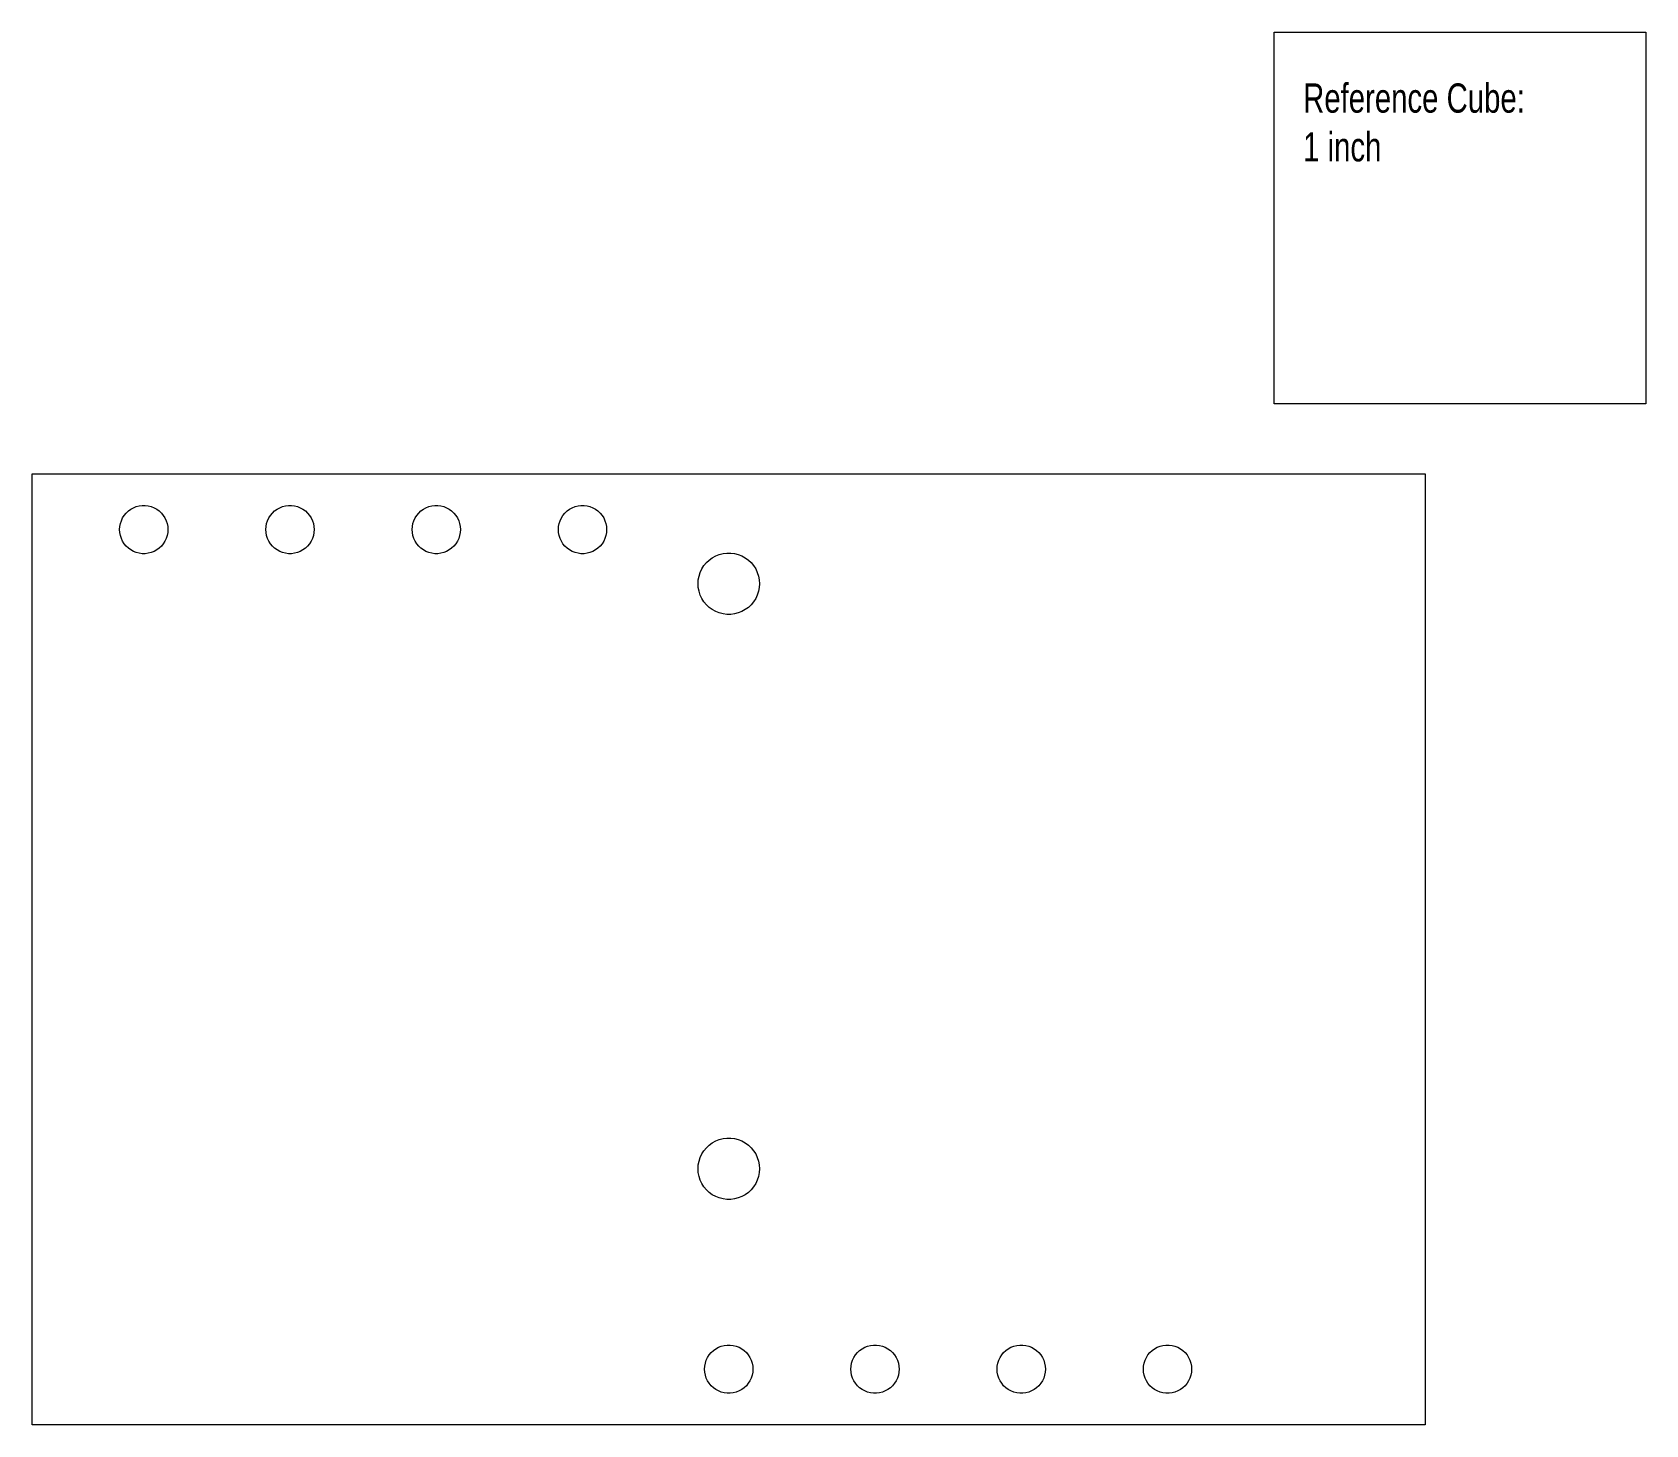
# Model space of a CAD drawing. Header units: millimetres. Extents: x -48 to 63, y -32 to 63.
import ezdxf

# ---------------------------------------------------------------- set-up
doc = ezdxf.new("R2010")
doc.units = ezdxf.units.MM
doc.layers.get('0').update_dxf_attribs({"linetype": 'CONTINUOUS', "lineweight": 0})
doc.styles.get("Standard").update_dxf_attribs({"font": 'txt', "width": 0.75})

msp = doc.modelspace()

# ---------------------------------------------------------------- linework, layer by layer
for p, q in [((37.3, 37.3), (37.3, 62.7)), ((37.3, 62.7), (62.7, 62.7)), ((62.7, 62.7), (62.7, 37.3)), ((62.7, 37.3), (37.3, 37.3)), ((-47.625, -32.5), (-47.625, 32.5)), ((-47.625, 32.5), (47.625, 32.5)), ((47.625, 32.5), (47.625, -32.5)), ((-41.335, 29.67), (-41.203, 29.83)), ((-41.203, 29.83), (-41.052, 29.971)), ((-41.052, 29.971), (-40.884, 30.093)), ((-40.884, 30.093), (-40.703, 30.193)), ((-40.703, 30.193), (-40.51, 30.269)), ((-40.51, 30.269), (-40.309, 30.321)), ((-40.309, 30.321), (-40.104, 30.347)), ((-40.104, 30.347), (-39.896, 30.347)), ((-39.896, 30.347), (-39.691, 30.321)), ((-39.691, 30.321), (-39.49, 30.269)), ((-39.49, 30.269), (-39.297, 30.193)), ((-39.297, 30.193), (-39.116, 30.093)), ((-39.116, 30.093), (-38.948, 29.971)), ((-38.948, 29.971), (-38.797, 29.83)), ((-38.797, 29.83), (-38.665, 29.67)), ((-31.335, 29.67), (-31.203, 29.83)), ((-31.203, 29.83), (-31.052, 29.971)), ((-31.052, 29.971), (-30.884, 30.093)), ((-30.884, 30.093), (-30.703, 30.193)), ((-30.703, 30.193), (-30.51, 30.269)), ((-30.51, 30.269), (-30.309, 30.321)), ((-30.309, 30.321), (-30.104, 30.347)), ((-30.104, 30.347), (-29.896, 30.347)), ((-29.896, 30.347), (-29.691, 30.321)), ((-29.691, 30.321), (-29.49, 30.269)), ((-29.49, 30.269), (-29.297, 30.193)), ((-29.297, 30.193), (-29.116, 30.093)), ((-29.116, 30.093), (-28.948, 29.971)), ((-28.948, 29.971), (-28.797, 29.83)), ((-28.797, 29.83), (-28.665, 29.67)), ((-21.335, 29.67), (-21.203, 29.83)), ((-21.203, 29.83), (-21.052, 29.971)), ((-21.052, 29.971), (-20.884, 30.093)), ((-20.884, 30.093), (-20.703, 30.193)), ((-20.703, 30.193), (-20.51, 30.269)), ((-20.51, 30.269), (-20.309, 30.321)), ((-20.309, 30.321), (-20.104, 30.347)), ((-20.104, 30.347), (-19.896, 30.347)), ((-19.896, 30.347), (-19.691, 30.321)), ((-19.691, 30.321), (-19.49, 30.269)), ((-19.49, 30.269), (-19.297, 30.193)), ((-19.297, 30.193), (-19.116, 30.093)), ((-19.116, 30.093), (-18.948, 29.971)), ((-18.948, 29.971), (-18.797, 29.83)), ((-18.797, 29.83), (-18.665, 29.67)), ((-11.335, 29.67), (-11.203, 29.83)), ((-11.203, 29.83), (-11.052, 29.971)), ((-11.052, 29.971), (-10.884, 30.093)), ((-10.884, 30.093), (-10.703, 30.193)), ((-10.703, 30.193), (-10.51, 30.269)), ((-10.51, 30.269), (-10.309, 30.321)), ((-10.309, 30.321), (-10.104, 30.347)), ((-10.104, 30.347), (-9.896, 30.347)), ((-9.896, 30.347), (-9.691, 30.321)), ((-9.691, 30.321), (-9.49, 30.269)), ((-9.49, 30.269), (-9.297, 30.193)), ((-9.297, 30.193), (-9.116, 30.093)), ((-9.116, 30.093), (-8.948, 29.971)), ((-8.948, 29.971), (-8.797, 29.83)), ((-8.797, 29.83), (-8.665, 29.67)), ((-41.65, 28.7), (-41.637, 28.907)), ((-41.637, 28.493), (-41.65, 28.7)), ((-41.637, 28.907), (-41.598, 29.11)), ((-41.598, 29.11), (-41.534, 29.307)), ((-41.534, 29.307), (-41.446, 29.495)), ((-41.446, 29.495), (-41.335, 29.67)), ((-38.665, 29.67), (-38.554, 29.495)), ((-38.554, 29.495), (-38.466, 29.307)), ((-38.466, 29.307), (-38.402, 29.11)), ((-38.402, 29.11), (-38.363, 28.907)), ((-38.363, 28.907), (-38.35, 28.7)), ((-38.35, 28.7), (-38.363, 28.493)), ((-31.65, 28.7), (-31.637, 28.907)), ((-31.637, 28.493), (-31.65, 28.7)), ((-31.637, 28.907), (-31.598, 29.11)), ((-31.598, 29.11), (-31.534, 29.307)), ((-31.534, 29.307), (-31.446, 29.495)), ((-31.446, 29.495), (-31.335, 29.67)), ((-28.665, 29.67), (-28.554, 29.495)), ((-28.554, 29.495), (-28.466, 29.307)), ((-28.466, 29.307), (-28.402, 29.11)), ((-28.402, 29.11), (-28.363, 28.907)), ((-28.363, 28.907), (-28.35, 28.7)), ((-28.35, 28.7), (-28.363, 28.493)), ((-21.65, 28.7), (-21.637, 28.907)), ((-21.637, 28.493), (-21.65, 28.7)), ((-21.637, 28.907), (-21.598, 29.11)), ((-21.598, 29.11), (-21.534, 29.307)), ((-21.534, 29.307), (-21.446, 29.495)), ((-21.446, 29.495), (-21.335, 29.67)), ((-18.665, 29.67), (-18.554, 29.495)), ((-18.554, 29.495), (-18.466, 29.307)), ((-18.466, 29.307), (-18.402, 29.11)), ((-18.402, 29.11), (-18.363, 28.907)), ((-18.363, 28.907), (-18.35, 28.7)), ((-18.35, 28.7), (-18.363, 28.493)), ((-11.65, 28.7), (-11.637, 28.907)), ((-11.637, 28.493), (-11.65, 28.7)), ((-11.637, 28.907), (-11.598, 29.11)), ((-11.598, 29.11), (-11.534, 29.307)), ((-11.534, 29.307), (-11.446, 29.495)), ((-11.446, 29.495), (-11.335, 29.67)), ((-8.665, 29.67), (-8.554, 29.495)), ((-8.554, 29.495), (-8.466, 29.307)), ((-8.466, 29.307), (-8.402, 29.11)), ((-8.402, 29.11), (-8.363, 28.907)), ((-8.363, 28.907), (-8.35, 28.7)), ((-8.35, 28.7), (-8.363, 28.493)), ((-41.598, 28.29), (-41.637, 28.493)), ((-41.534, 28.093), (-41.598, 28.29)), ((-41.446, 27.905), (-41.534, 28.093)), ((-41.335, 27.73), (-41.446, 27.905)), ((-41.203, 27.57), (-41.335, 27.73)), ((-38.665, 27.73), (-38.797, 27.57)), ((-38.554, 27.905), (-38.665, 27.73)), ((-38.466, 28.093), (-38.554, 27.905)), ((-38.402, 28.29), (-38.466, 28.093)), ((-38.363, 28.493), (-38.402, 28.29)), ((-31.598, 28.29), (-31.637, 28.493)), ((-31.534, 28.093), (-31.598, 28.29)), ((-31.446, 27.905), (-31.534, 28.093)), ((-31.335, 27.73), (-31.446, 27.905)), ((-31.203, 27.57), (-31.335, 27.73)), ((-28.665, 27.73), (-28.797, 27.57)), ((-28.554, 27.905), (-28.665, 27.73)), ((-28.466, 28.093), (-28.554, 27.905)), ((-28.402, 28.29), (-28.466, 28.093)), ((-28.363, 28.493), (-28.402, 28.29)), ((-21.598, 28.29), (-21.637, 28.493)), ((-21.534, 28.093), (-21.598, 28.29)), ((-21.446, 27.905), (-21.534, 28.093)), ((-21.335, 27.73), (-21.446, 27.905)), ((-21.203, 27.57), (-21.335, 27.73)), ((-18.665, 27.73), (-18.797, 27.57)), ((-18.554, 27.905), (-18.665, 27.73)), ((-18.466, 28.093), (-18.554, 27.905)), ((-18.402, 28.29), (-18.466, 28.093)), ((-18.363, 28.493), (-18.402, 28.29)), ((-11.598, 28.29), (-11.637, 28.493)), ((-11.534, 28.093), (-11.598, 28.29)), ((-11.446, 27.905), (-11.534, 28.093)), ((-11.335, 27.73), (-11.446, 27.905)), ((-11.203, 27.57), (-11.335, 27.73)), ((-8.665, 27.73), (-8.797, 27.57)), ((-8.554, 27.905), (-8.665, 27.73)), ((-8.466, 28.093), (-8.554, 27.905)), ((-8.402, 28.29), (-8.466, 28.093)), ((-8.363, 28.493), (-8.402, 28.29)), ((-41.052, 27.429), (-41.203, 27.57)), ((-40.884, 27.307), (-41.052, 27.429)), ((-40.703, 27.207), (-40.884, 27.307)), ((-40.51, 27.131), (-40.703, 27.207)), ((-40.309, 27.079), (-40.51, 27.131)), ((-40.104, 27.053), (-40.309, 27.079)), ((-39.896, 27.053), (-40.104, 27.053)), ((-39.691, 27.079), (-39.896, 27.053)), ((-39.49, 27.131), (-39.691, 27.079)), ((-39.297, 27.207), (-39.49, 27.131)), ((-39.116, 27.307), (-39.297, 27.207)), ((-38.948, 27.429), (-39.116, 27.307)), ((-38.797, 27.57), (-38.948, 27.429)), ((-31.052, 27.429), (-31.203, 27.57)), ((-30.884, 27.307), (-31.052, 27.429)), ((-30.703, 27.207), (-30.884, 27.307)), ((-30.51, 27.131), (-30.703, 27.207)), ((-30.309, 27.079), (-30.51, 27.131)), ((-30.104, 27.053), (-30.309, 27.079)), ((-29.896, 27.053), (-30.104, 27.053)), ((-29.691, 27.079), (-29.896, 27.053)), ((-29.49, 27.131), (-29.691, 27.079)), ((-29.297, 27.207), (-29.49, 27.131)), ((-29.116, 27.307), (-29.297, 27.207)), ((-28.948, 27.429), (-29.116, 27.307)), ((-28.797, 27.57), (-28.948, 27.429)), ((-21.052, 27.429), (-21.203, 27.57)), ((-20.884, 27.307), (-21.052, 27.429)), ((-20.703, 27.207), (-20.884, 27.307)), ((-20.51, 27.131), (-20.703, 27.207)), ((-20.309, 27.079), (-20.51, 27.131)), ((-20.104, 27.053), (-20.309, 27.079)), ((-19.896, 27.053), (-20.104, 27.053)), ((-19.691, 27.079), (-19.896, 27.053)), ((-19.49, 27.131), (-19.691, 27.079)), ((-19.297, 27.207), (-19.49, 27.131)), ((-19.116, 27.307), (-19.297, 27.207)), ((-18.948, 27.429), (-19.116, 27.307)), ((-18.797, 27.57), (-18.948, 27.429)), ((-11.052, 27.429), (-11.203, 27.57)), ((-10.884, 27.307), (-11.052, 27.429)), ((-10.703, 27.207), (-10.884, 27.307)), ((-10.51, 27.131), (-10.703, 27.207)), ((-10.309, 27.079), (-10.51, 27.131)), ((-10.104, 27.053), (-10.309, 27.079)), ((-9.896, 27.053), (-10.104, 27.053)), ((-9.691, 27.079), (-9.896, 27.053)), ((-9.49, 27.131), (-9.691, 27.079)), ((-9.297, 27.207), (-9.49, 27.131)), ((-9.116, 27.307), (-9.297, 27.207)), ((-8.948, 27.429), (-9.116, 27.307)), ((-8.797, 27.57), (-8.948, 27.429)), ((-1.531, 26.438), (-1.339, 26.618)), ((-1.339, 26.618), (-1.125, 26.773)), ((-1.125, 26.773), (-0.894, 26.9)), ((-0.894, 26.9), (-0.649, 26.997)), ((-0.649, 26.997), (-0.394, 27.063)), ((-0.394, 27.063), (-0.132, 27.096)), ((-0.132, 27.096), (0.132, 27.096)), ((0.132, 27.096), (0.394, 27.063)), ((0.394, 27.063), (0.649, 26.997)), ((0.649, 26.997), (0.894, 26.9)), ((0.894, 26.9), (1.125, 26.773)), ((1.125, 26.773), (1.339, 26.618)), ((1.339, 26.618), (1.531, 26.438)), ((-2.083, 25.263), (-2.034, 25.522)), ((-2.034, 25.522), (-1.953, 25.773)), ((-1.953, 25.773), (-1.84, 26.012)), ((-1.84, 26.012), (-1.699, 26.234)), ((-1.699, 26.234), (-1.531, 26.438)), ((1.531, 26.438), (1.699, 26.234)), ((1.699, 26.234), (1.84, 26.012)), ((1.84, 26.012), (1.953, 25.773)), ((1.953, 25.773), (2.034, 25.522)), ((2.034, 25.522), (2.083, 25.263)), ((-2.1, 25), (-2.083, 25.263)), ((-2.083, 24.737), (-2.1, 25)), ((-2.034, 24.478), (-2.083, 24.737)), ((-1.953, 24.227), (-2.034, 24.478)), ((2.034, 24.478), (1.953, 24.227)), ((2.083, 24.737), (2.034, 24.478)), ((2.083, 25.263), (2.1, 25)), ((2.1, 25), (2.083, 24.737)), ((-1.84, 23.988), (-1.953, 24.227)), ((-1.699, 23.766), (-1.84, 23.988)), ((-1.531, 23.562), (-1.699, 23.766)), ((-1.339, 23.382), (-1.531, 23.562)), ((-1.125, 23.227), (-1.339, 23.382)), ((-0.894, 23.1), (-1.125, 23.227)), ((1.125, 23.227), (0.894, 23.1)), ((1.339, 23.382), (1.125, 23.227)), ((1.531, 23.562), (1.339, 23.382)), ((1.699, 23.766), (1.531, 23.562)), ((1.84, 23.988), (1.699, 23.766)), ((1.953, 24.227), (1.84, 23.988)), ((-0.649, 23.003), (-0.894, 23.1)), ((-0.394, 22.937), (-0.649, 23.003)), ((-0.132, 22.904), (-0.394, 22.937)), ((0.132, 22.904), (-0.132, 22.904)), ((0.394, 22.937), (0.132, 22.904)), ((0.649, 23.003), (0.394, 22.937)), ((0.894, 23.1), (0.649, 23.003)), ((-1.339, -13.382), (-1.125, -13.227)), ((-1.125, -13.227), (-0.894, -13.1)), ((-0.894, -13.1), (-0.649, -13.003)), ((-0.649, -13.003), (-0.394, -12.937)), ((-0.394, -12.937), (-0.132, -12.904)), ((-0.132, -12.904), (0.132, -12.904)), ((0.132, -12.904), (0.394, -12.937)), ((0.394, -12.937), (0.649, -13.003)), ((0.649, -13.003), (0.894, -13.1)), ((0.894, -13.1), (1.125, -13.227)), ((1.125, -13.227), (1.339, -13.382)), ((-2.034, -14.478), (-1.953, -14.227)), ((-1.953, -14.227), (-1.84, -13.988)), ((-1.84, -13.988), (-1.699, -13.766)), ((-1.699, -13.766), (-1.531, -13.562)), ((-1.531, -13.562), (-1.339, -13.382)), ((1.339, -13.382), (1.531, -13.562)), ((1.531, -13.562), (1.699, -13.766)), ((1.699, -13.766), (1.84, -13.988)), ((1.84, -13.988), (1.953, -14.227)), ((1.953, -14.227), (2.034, -14.478)), ((-2.1, -15), (-2.083, -14.737)), ((-2.083, -15.263), (-2.1, -15)), ((-2.083, -14.737), (-2.034, -14.478)), ((-2.034, -15.522), (-2.083, -15.263)), ((2.034, -14.478), (2.083, -14.737)), ((2.083, -15.263), (2.034, -15.522)), ((2.083, -14.737), (2.1, -15)), ((2.1, -15), (2.083, -15.263)), ((-1.953, -15.773), (-2.034, -15.522)), ((-1.84, -16.012), (-1.953, -15.773)), ((-1.699, -16.234), (-1.84, -16.012)), ((-1.531, -16.438), (-1.699, -16.234)), ((-1.339, -16.618), (-1.531, -16.438)), ((1.531, -16.438), (1.339, -16.618)), ((1.699, -16.234), (1.531, -16.438)), ((1.84, -16.012), (1.699, -16.234)), ((1.953, -15.773), (1.84, -16.012)), ((2.034, -15.522), (1.953, -15.773)), ((-1.125, -16.773), (-1.339, -16.618)), ((-0.894, -16.9), (-1.125, -16.773)), ((-0.649, -16.997), (-0.894, -16.9)), ((-0.394, -17.063), (-0.649, -16.997)), ((-0.132, -17.096), (-0.394, -17.063)), ((0.132, -17.096), (-0.132, -17.096)), ((0.394, -17.063), (0.132, -17.096)), ((0.649, -16.997), (0.394, -17.063)), ((0.894, -16.9), (0.649, -16.997)), ((1.125, -16.773), (0.894, -16.9)), ((1.339, -16.618), (1.125, -16.773)), ((-1.335, -27.73), (-1.203, -27.57)), ((-1.203, -27.57), (-1.052, -27.429)), ((-1.052, -27.429), (-0.884, -27.307)), ((-0.884, -27.307), (-0.703, -27.207)), ((-0.703, -27.207), (-0.51, -27.131)), ((-0.51, -27.131), (-0.309, -27.079)), ((-0.309, -27.079), (-0.104, -27.053)), ((-0.104, -27.053), (0.104, -27.053)), ((0.104, -27.053), (0.309, -27.079)), ((0.309, -27.079), (0.51, -27.131)), ((0.51, -27.131), (0.703, -27.207)), ((0.703, -27.207), (0.884, -27.307)), ((0.884, -27.307), (1.052, -27.429)), ((1.052, -27.429), (1.203, -27.57)), ((1.203, -27.57), (1.335, -27.73)), ((8.665, -27.73), (8.797, -27.57)), ((8.797, -27.57), (8.948, -27.429)), ((8.948, -27.429), (9.116, -27.307)), ((9.116, -27.307), (9.297, -27.207)), ((9.297, -27.207), (9.49, -27.131)), ((9.49, -27.131), (9.691, -27.079)), ((9.691, -27.079), (9.896, -27.053)), ((9.896, -27.053), (10.104, -27.053)), ((10.104, -27.053), (10.309, -27.079)), ((10.309, -27.079), (10.51, -27.131)), ((10.51, -27.131), (10.703, -27.207)), ((10.703, -27.207), (10.884, -27.307)), ((10.884, -27.307), (11.052, -27.429)), ((11.052, -27.429), (11.203, -27.57)), ((11.203, -27.57), (11.335, -27.73)), ((18.665, -27.73), (18.797, -27.57)), ((18.797, -27.57), (18.948, -27.429)), ((18.948, -27.429), (19.116, -27.307)), ((19.116, -27.307), (19.297, -27.207)), ((19.297, -27.207), (19.49, -27.131)), ((19.49, -27.131), (19.691, -27.079)), ((19.691, -27.079), (19.896, -27.053)), ((19.896, -27.053), (20.104, -27.053)), ((20.104, -27.053), (20.309, -27.079)), ((20.309, -27.079), (20.51, -27.131)), ((20.51, -27.131), (20.703, -27.207)), ((20.703, -27.207), (20.884, -27.307)), ((20.884, -27.307), (21.052, -27.429)), ((21.052, -27.429), (21.203, -27.57)), ((21.203, -27.57), (21.335, -27.73)), ((28.665, -27.73), (28.797, -27.57)), ((28.797, -27.57), (28.948, -27.429)), ((28.948, -27.429), (29.116, -27.307)), ((29.116, -27.307), (29.297, -27.207)), ((29.297, -27.207), (29.49, -27.131)), ((29.49, -27.131), (29.691, -27.079)), ((29.691, -27.079), (29.896, -27.053)), ((29.896, -27.053), (30.104, -27.053)), ((30.104, -27.053), (30.309, -27.079)), ((30.309, -27.079), (30.51, -27.131)), ((30.51, -27.131), (30.703, -27.207)), ((30.703, -27.207), (30.884, -27.307)), ((30.884, -27.307), (31.052, -27.429)), ((31.052, -27.429), (31.203, -27.57)), ((31.203, -27.57), (31.335, -27.73)), ((-1.65, -28.7), (-1.637, -28.493)), ((-1.637, -28.493), (-1.598, -28.29)), ((-1.598, -28.29), (-1.534, -28.093)), ((-1.534, -28.093), (-1.446, -27.905)), ((-1.446, -27.905), (-1.335, -27.73)), ((1.335, -27.73), (1.446, -27.905)), ((1.446, -27.905), (1.534, -28.093)), ((1.534, -28.093), (1.598, -28.29)), ((1.598, -28.29), (1.637, -28.493)), ((1.637, -28.493), (1.65, -28.7)), ((8.35, -28.7), (8.363, -28.493)), ((8.363, -28.493), (8.402, -28.29)), ((8.402, -28.29), (8.466, -28.093)), ((8.466, -28.093), (8.554, -27.905)), ((8.554, -27.905), (8.665, -27.73)), ((11.335, -27.73), (11.446, -27.905)), ((11.446, -27.905), (11.534, -28.093)), ((11.534, -28.093), (11.598, -28.29)), ((11.598, -28.29), (11.637, -28.493)), ((11.637, -28.493), (11.65, -28.7)), ((18.35, -28.7), (18.363, -28.493)), ((18.363, -28.493), (18.402, -28.29)), ((18.402, -28.29), (18.466, -28.093)), ((18.466, -28.093), (18.554, -27.905)), ((18.554, -27.905), (18.665, -27.73)), ((21.335, -27.73), (21.446, -27.905)), ((21.446, -27.905), (21.534, -28.093)), ((21.534, -28.093), (21.598, -28.29)), ((21.598, -28.29), (21.637, -28.493)), ((21.637, -28.493), (21.65, -28.7)), ((28.35, -28.7), (28.363, -28.493)), ((28.363, -28.493), (28.402, -28.29)), ((28.402, -28.29), (28.466, -28.093)), ((28.466, -28.093), (28.554, -27.905)), ((28.554, -27.905), (28.665, -27.73)), ((31.335, -27.73), (31.446, -27.905)), ((31.446, -27.905), (31.534, -28.093)), ((31.534, -28.093), (31.598, -28.29)), ((31.598, -28.29), (31.637, -28.493)), ((31.637, -28.493), (31.65, -28.7)), ((-1.637, -28.907), (-1.65, -28.7)), ((-1.598, -29.11), (-1.637, -28.907)), ((-1.534, -29.307), (-1.598, -29.11)), ((-1.446, -29.495), (-1.534, -29.307)), ((-1.335, -29.67), (-1.446, -29.495)), ((-1.203, -29.83), (-1.335, -29.67)), ((1.335, -29.67), (1.203, -29.83)), ((1.446, -29.495), (1.335, -29.67)), ((1.534, -29.307), (1.446, -29.495)), ((1.598, -29.11), (1.534, -29.307)), ((1.637, -28.907), (1.598, -29.11)), ((1.65, -28.7), (1.637, -28.907)), ((8.363, -28.907), (8.35, -28.7)), ((8.402, -29.11), (8.363, -28.907)), ((8.466, -29.307), (8.402, -29.11)), ((8.554, -29.495), (8.466, -29.307)), ((8.665, -29.67), (8.554, -29.495)), ((8.797, -29.83), (8.665, -29.67)), ((11.335, -29.67), (11.203, -29.83)), ((11.446, -29.495), (11.335, -29.67)), ((11.534, -29.307), (11.446, -29.495)), ((11.598, -29.11), (11.534, -29.307)), ((11.637, -28.907), (11.598, -29.11)), ((11.65, -28.7), (11.637, -28.907)), ((18.363, -28.907), (18.35, -28.7)), ((18.402, -29.11), (18.363, -28.907)), ((18.466, -29.307), (18.402, -29.11)), ((18.554, -29.495), (18.466, -29.307)), ((18.665, -29.67), (18.554, -29.495)), ((18.797, -29.83), (18.665, -29.67)), ((21.335, -29.67), (21.203, -29.83)), ((21.446, -29.495), (21.335, -29.67)), ((21.534, -29.307), (21.446, -29.495)), ((21.598, -29.11), (21.534, -29.307)), ((21.637, -28.907), (21.598, -29.11)), ((21.65, -28.7), (21.637, -28.907)), ((28.363, -28.907), (28.35, -28.7)), ((28.402, -29.11), (28.363, -28.907)), ((28.466, -29.307), (28.402, -29.11)), ((28.554, -29.495), (28.466, -29.307)), ((28.665, -29.67), (28.554, -29.495)), ((28.797, -29.83), (28.665, -29.67)), ((31.335, -29.67), (31.203, -29.83)), ((31.446, -29.495), (31.335, -29.67)), ((31.534, -29.307), (31.446, -29.495)), ((31.598, -29.11), (31.534, -29.307)), ((31.637, -28.907), (31.598, -29.11)), ((31.65, -28.7), (31.637, -28.907)), ((-1.052, -29.971), (-1.203, -29.83)), ((-0.884, -30.093), (-1.052, -29.971)), ((-0.703, -30.193), (-0.884, -30.093)), ((-0.51, -30.269), (-0.703, -30.193)), ((-0.309, -30.321), (-0.51, -30.269)), ((-0.104, -30.347), (-0.309, -30.321)), ((0.104, -30.347), (-0.104, -30.347)), ((0.309, -30.321), (0.104, -30.347)), ((0.51, -30.269), (0.309, -30.321)), ((0.703, -30.193), (0.51, -30.269)), ((0.884, -30.093), (0.703, -30.193)), ((1.052, -29.971), (0.884, -30.093)), ((1.203, -29.83), (1.052, -29.971)), ((8.948, -29.971), (8.797, -29.83)), ((9.116, -30.093), (8.948, -29.971)), ((9.297, -30.193), (9.116, -30.093)), ((9.49, -30.269), (9.297, -30.193)), ((9.691, -30.321), (9.49, -30.269)), ((9.896, -30.347), (9.691, -30.321)), ((10.104, -30.347), (9.896, -30.347)), ((10.309, -30.321), (10.104, -30.347)), ((10.51, -30.269), (10.309, -30.321)), ((10.703, -30.193), (10.51, -30.269)), ((10.884, -30.093), (10.703, -30.193)), ((11.052, -29.971), (10.884, -30.093)), ((11.203, -29.83), (11.052, -29.971)), ((18.948, -29.971), (18.797, -29.83)), ((19.116, -30.093), (18.948, -29.971)), ((19.297, -30.193), (19.116, -30.093)), ((19.49, -30.269), (19.297, -30.193)), ((19.691, -30.321), (19.49, -30.269)), ((19.896, -30.347), (19.691, -30.321)), ((20.104, -30.347), (19.896, -30.347)), ((20.309, -30.321), (20.104, -30.347)), ((20.51, -30.269), (20.309, -30.321)), ((20.703, -30.193), (20.51, -30.269)), ((20.884, -30.093), (20.703, -30.193)), ((21.052, -29.971), (20.884, -30.093)), ((21.203, -29.83), (21.052, -29.971)), ((28.948, -29.971), (28.797, -29.83)), ((29.116, -30.093), (28.948, -29.971)), ((29.297, -30.193), (29.116, -30.093)), ((29.49, -30.269), (29.297, -30.193)), ((29.691, -30.321), (29.49, -30.269)), ((29.896, -30.347), (29.691, -30.321)), ((30.104, -30.347), (29.896, -30.347)), ((30.309, -30.321), (30.104, -30.347)), ((30.51, -30.269), (30.309, -30.321)), ((30.703, -30.193), (30.51, -30.269)), ((30.884, -30.093), (30.703, -30.193)), ((31.052, -29.971), (30.884, -30.093)), ((31.203, -29.83), (31.052, -29.971)), ((47.625, -32.5), (-47.625, -32.5))]:
    msp.add_line(p, q)

# ---------------------------------------------------------------- texts
at = {"insert": (39.272, 59.204), "char_height": 2, "width": 100, "attachment_point": 1}
msp.add_mtext('Reference\\~Cube:\\P1\\~inch', dxfattribs=at)

doc.saveas('drawing.dxf')
